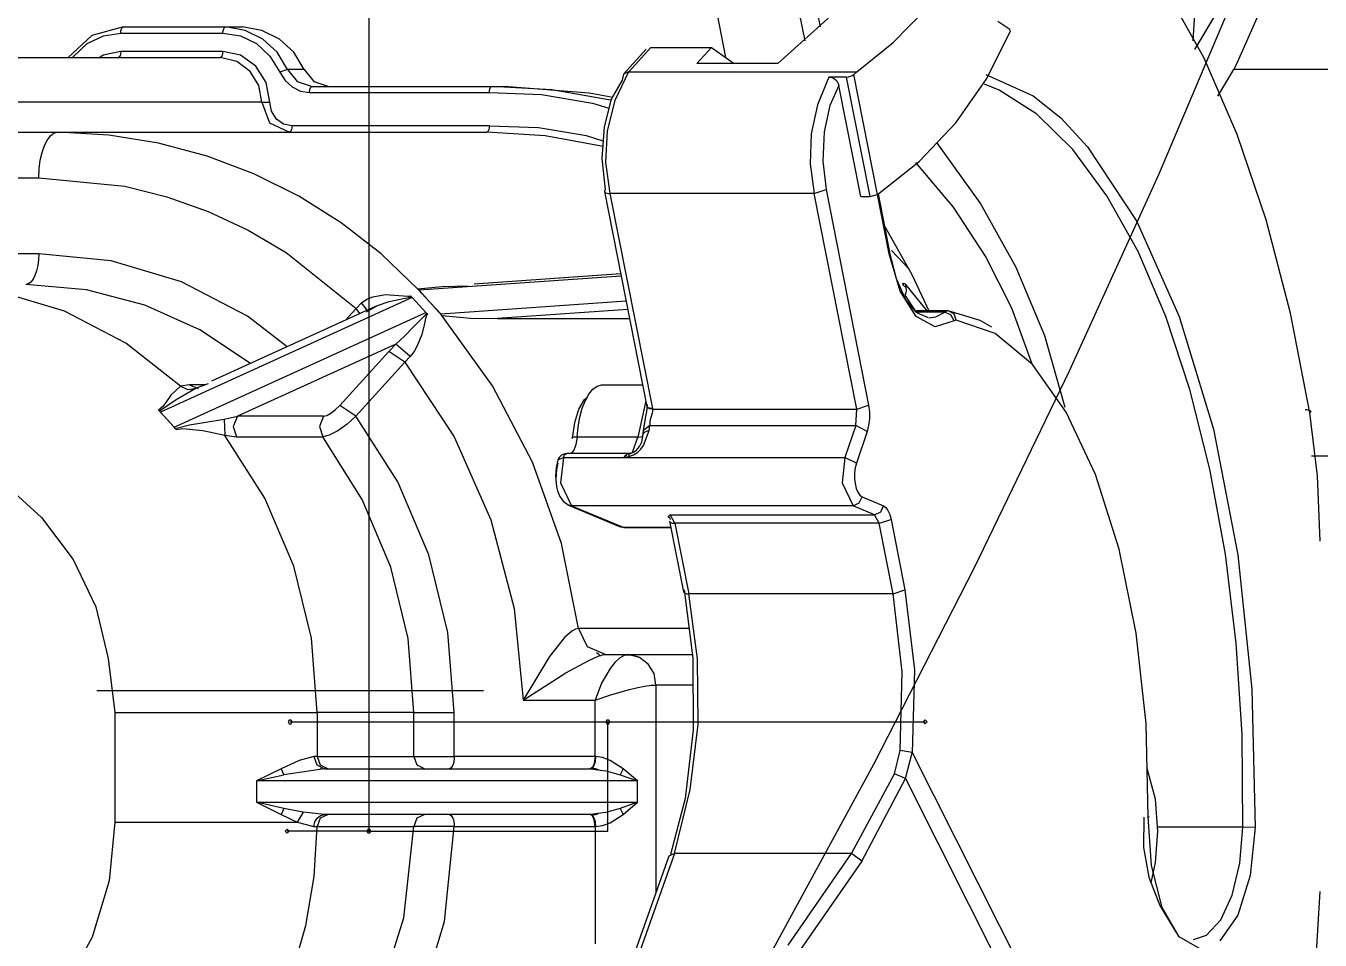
# Model space of a CAD drawing. Extents: x -1 to 1284, y 105 to 936.
# Drawn here: x 211.76 to 254.25, y 346.43 to 376.44 of the extents above; entities that cross this region are included whole.
import ezdxf

# ---------------------------------------------------------------- set-up
doc = ezdxf.new("R2010")
doc.units = 0

msp = doc.modelspace()

# ---------------------------------------------------------------- linework, layer by layer
for p, q in [((223.023, 431.542), (223.023, 350.008)), ((223.023, 431.542), (223.023, 350.008)), ((223.023, 431.542), (223.023, 350.008)), ((223.023, 431.542), (223.023, 350.008)), ((223.023, 431.542), (223.023, 350.008)), ((223.023, 431.542), (223.023, 350.008)), ((223.023, 431.542), (223.023, 350.008)), ((223.023, 431.542), (223.023, 350.008)), ((223.023, 431.542), (223.023, 350.008)), ((223.023, 431.542), (223.023, 350.008)), ((223.023, 431.542), (223.023, 350.008)), ((237.542, 377.886), (237.83357, 376.40777)), ((248.953762, 371.565154), (251.683875, 377.993758)), ((237.341, 375.952), (237.063982, 377.35852)), ((250.43963, 375.38793), (249.22626, 377.55762)), ((250.083, 375.949), (250.18356, 377.510981)), ((240.236707, 375.894491), (241.308448, 376.987956)), ((250.924, 377.008), (250.124695, 375.67318)), ((251.490554, 375.150139), (252.312526, 377.007999)), ((234.452, 376.814), (234.729283, 375.40589)), ((236.444, 375.206), (238.298477, 376.873704)), ((243.675, 376.594), (244.059439, 376.332857)), ((213.931987, 376.13223), (213.14938, 375.408003)), ((213.777667, 375.861549), (214.305801, 376.119689)), ((214.962, 376.408), (213.931987, 376.13223)), ((214.305801, 376.119689), (214.877866, 376.207998)), ((214.878, 376.208), (214.879587, 376.247018)), ((214.878, 376.208), (218.231, 376.208)), ((214.879587, 376.247018), (214.884403, 376.284536)), ((214.884403, 376.284536), (214.892208, 376.319114)), ((214.892208, 376.319114), (214.902712, 376.34942)), ((214.902712, 376.34942), (214.915518, 376.374291)), ((214.915518, 376.374291), (214.930123, 376.392758)), ((214.930123, 376.392758), (214.945971, 376.404136)), ((214.945971, 376.404136), (214.962455, 376.407972)), ((214.962, 376.408), (218.315, 376.408)), ((218.231, 376.208), (218.232587, 376.247018)), ((218.231, 376.208), (218.803065, 376.11969)), ((218.232587, 376.247018), (218.237403, 376.284536)), ((218.237403, 376.284536), (218.245208, 376.319114)), ((218.245208, 376.319114), (218.255712, 376.34942)), ((218.255712, 376.34942), (218.268518, 376.374291)), ((218.268518, 376.374291), (218.283123, 376.392758)), ((218.283123, 376.392758), (218.298971, 376.404136)), ((218.298971, 376.404136), (218.315455, 376.407972)), ((218.315, 376.408), (218.865, 376.408)), ((218.961627, 376.297206), (218.31553, 376.40785)), ((218.803065, 376.11969), (219.331199, 375.86155)), ((219.510627, 376.297206), (218.86453, 376.40785)), ((219.537934, 376.012851), (218.961627, 376.297206)), ((220.086934, 376.012851), (219.510627, 376.297206)), ((243.287943, 374.686829), (244.07585, 376.25069)), ((244.059, 376.333), (244.07514, 376.250979)), ((213.334014, 375.453395), (213.777667, 375.861549)), ((214.878, 375.608), (214.295515, 375.481828)), ((214.878, 375.608), (214.876412, 375.568982)), ((218.231, 375.608), (214.878, 375.608)), ((218.228867, 375.568983), (218.230455, 375.608001)), ((218.813072, 375.481825), (218.230587, 375.607997)), ((219.331199, 375.86155), (219.774852, 375.453396)), ((220.010906, 375.577783), (219.537934, 376.012851)), ((220.559906, 375.577783), (220.086934, 376.012851)), ((232.127, 375.682), (231.382199, 374.860205)), ((232.279, 375.734), (231.551397, 374.930991)), ((232.279, 375.734), (234.273, 375.734)), ((233.794, 375.206), (234.272895, 375.734372)), ((234.273, 375.734), (235.009334, 375.205628)), ((239.04, 374.931), (240.236707, 375.894491)), ((204.073, 375.408), (218.146, 375.408)), ((213.306, 375.408), (213.334014, 375.453395)), ((214.295515, 375.481828), (214.19373, 375.408001)), ((214.810029, 375.411835), (214.793545, 375.407999)), ((214.825877, 375.423212), (214.810029, 375.411835)), ((214.840482, 375.441707), (214.825877, 375.423212)), ((214.853288, 375.466578), (214.840482, 375.441707)), ((214.863792, 375.496886), (214.853288, 375.466578)), ((214.871597, 375.531464), (214.863792, 375.496886)), ((214.876412, 375.568982), (214.871597, 375.531464)), ((218.146, 375.408), (218.162483, 375.411836)), ((218.690182, 375.271224), (218.14681, 375.408)), ((218.162483, 375.411836), (218.178332, 375.423214)), ((218.178332, 375.423214), (218.192937, 375.441708)), ((218.192937, 375.441708), (218.205743, 375.466579)), ((218.205743, 375.466579), (218.216247, 375.496887)), ((218.216247, 375.496887), (218.224052, 375.531465)), ((218.224052, 375.531465), (218.228867, 375.568983)), ((219.12608, 374.950086), (218.690182, 375.271224)), ((219.309094, 375.12204), (218.813072, 375.481825)), ((219.774852, 375.453396), (220.09995, 374.926572)), ((220.347, 375.015), (220.010906, 375.577783)), ((220.896, 375.015), (220.559906, 375.577783)), ((236.444, 375.206), (233.794, 375.206)), ((251.53099, 372.88155), (250.43963, 375.38793)), ((219.412142, 374.490405), (219.12608, 374.950086)), ((219.645024, 374.582047), (219.309094, 375.12204)), ((220.347, 375.015), (220.099959, 374.926428)), ((220.1, 374.927), (220.269619, 374.652135)), ((220.347, 375.015), (220.670625, 374.615858)), ((220.896, 375.015), (220.347, 375.015)), ((220.896, 375.015), (221.219625, 374.615858)), ((231.551, 374.931), (231.100273, 373.995434)), ((231.382, 374.861), (231.332399, 374.659536)), ((231.551, 374.931), (231.382291, 374.860571)), ((231.551, 374.931), (239.04, 374.931)), ((238.127, 374.765), (237.754166, 373.85319)), ((238.701, 374.765), (238.127, 374.765)), ((238.127, 374.765), (238.219533, 374.749734)), ((238.701, 374.765), (238.767101, 374.771324)), ((239.475, 370.841), (238.701888, 374.76477)), ((238.767101, 374.771324), (238.83394, 374.789236)), ((238.83394, 374.789236), (238.893672, 374.815943)), ((238.893672, 374.815943), (238.939397, 374.84759)), ((239.04, 374.931), (238.939458, 374.847127)), ((239.716, 370.91), (238.940243, 374.84726)), ((243.275, 374.85), (244.82906, 374.150437)), ((250.898, 374.142), (251.416847, 375.008509)), ((251.417, 375.008), (251.490554, 375.150139)), ((251.427, 375.027), (294.166, 375.027)), ((219.506, 373.938), (219.412142, 374.490405)), ((219.771, 373.942), (219.645024, 374.582047)), ((220.269619, 374.652135), (220.501089, 374.439185)), ((220.501089, 374.439185), (220.776636, 374.304502)), ((220.670625, 374.615858), (221.159587, 374.457857)), ((221.076587, 374.297018), (221.081403, 374.334536)), ((221.081403, 374.334536), (221.089208, 374.369114)), ((221.089208, 374.369114), (221.099712, 374.39942)), ((221.099712, 374.39942), (221.112518, 374.42429)), ((221.112518, 374.42429), (221.127123, 374.442785)), ((221.127123, 374.442785), (221.142971, 374.454162)), ((221.142971, 374.454162), (221.159455, 374.457998)), ((221.159, 374.458), (227.061, 374.458)), ((221.219625, 374.615858), (221.708587, 374.457857)), ((226.978588, 374.297018), (226.983403, 374.334536)), ((226.983403, 374.334536), (226.991208, 374.369114)), ((226.991208, 374.369114), (227.001712, 374.39942)), ((227.001712, 374.39942), (227.014518, 374.42429)), ((227.014518, 374.42429), (227.029123, 374.442785)), ((227.029123, 374.442785), (227.044971, 374.454162)), ((227.044971, 374.454162), (227.061455, 374.457998)), ((227.061, 374.458), (227.611, 374.458)), ((229.02385, 374.343767), (227.06128, 374.458292)), ((227.611, 374.458), (230.25599, 374.249712)), ((230.96, 374.003), (229.02385, 374.343767)), ((231.333, 374.659), (230.973953, 374.036063)), ((238.453, 374.491), (238.152897, 373.834191)), ((238.219533, 374.749734), (238.307636, 374.70572)), ((238.307636, 374.70572), (238.381685, 374.637799)), ((238.381685, 374.637799), (238.433564, 374.553156)), ((238.433564, 374.553156), (238.452879, 374.491027)), ((239.172, 370.841), (238.452599, 374.49066)), ((242.286978, 373.261111), (243.287943, 374.686829)), ((243.710105, 374.334613), (243.2381, 374.532579)), ((244.949715, 373.54274), (243.710105, 374.334613)), ((219.505, 373.938), (205.432, 373.938)), ((219.506, 373.938), (219.771747, 373.941995)), ((219.506, 373.938), (219.759279, 373.263277)), ((219.830383, 373.6408), (219.771098, 373.941999)), ((220.776636, 374.304502), (221.075104, 374.25843)), ((221.075, 374.258), (221.076587, 374.297018)), ((221.075, 374.258), (226.977, 374.258)), ((226.977, 374.258), (226.978588, 374.297018)), ((226.977, 374.258), (228.6889, 374.1946)), ((228.6889, 374.1946), (230.36369, 373.91197)), ((230.25599, 374.249712), (230.977555, 374.11949)), ((230.36369, 373.91197), (230.899026, 373.744026)), ((230.973953, 374.036063), (230.742983, 373.135425)), ((231.100273, 373.995434), (230.844742, 372.999087)), ((244.82906, 374.150437), (245.739469, 373.427614)), ((219.988466, 373.386684), (219.830383, 373.6408)), ((237.754166, 373.85319), (237.547522, 372.897582)), ((238.152897, 373.834191), (237.96989, 372.969245)), ((246.136185, 372.38137), (244.949715, 373.54274)), ((219.759279, 373.263277), (220.412125, 372.958)), ((220.221889, 373.217375), (219.988466, 373.386684)), ((220.496, 373.158), (220.221889, 373.217375)), ((220.489597, 373.081461), (220.481792, 373.046886)), ((220.494413, 373.118982), (220.489597, 373.081461)), ((220.496, 373.158), (220.494413, 373.118982)), ((226.977, 373.158), (220.496, 373.158)), ((226.970597, 373.081461), (226.962792, 373.046886)), ((226.975413, 373.118982), (226.970597, 373.081461)), ((226.977, 373.158), (226.975413, 373.118982)), ((228.590014, 373.097079), (226.976747, 373.157694)), ((230.168917, 372.832725), (228.590014, 373.097079)), ((230.742983, 373.135425), (230.675255, 372.094205)), ((241.090487, 371.995009), (242.286978, 373.261111)), ((245.739469, 373.427614), (246.6143, 372.472707)), ((206.338, 372.958), (212.819, 372.958)), ((212.370663, 372.518657), (212.466725, 372.705201)), ((212.466725, 372.705201), (212.576323, 372.843816)), ((212.576323, 372.843816), (212.695242, 372.929176)), ((212.695242, 372.929176), (212.818916, 372.957997)), ((212.819, 372.958), (226.892, 372.958)), ((214.485103, 372.858595), (212.8191, 372.95788)), ((216.119953, 372.593544), (214.485103, 372.858595)), ((220.428029, 372.961835), (220.411545, 372.957999)), ((220.443877, 372.973212), (220.428029, 372.961835)), ((220.458482, 372.991707), (220.443877, 372.973212)), ((220.471288, 373.016578), (220.458482, 372.991707)), ((220.481792, 373.046886), (220.471288, 373.016578)), ((228.814982, 372.839748), (226.89205, 372.95837)), ((226.909029, 372.961835), (226.892545, 372.957999)), ((226.924877, 372.973212), (226.909029, 372.961835)), ((226.939482, 372.991707), (226.924877, 372.973212)), ((226.952288, 373.016578), (226.939482, 372.991707)), ((226.962792, 373.046886), (226.952288, 373.016578)), ((230.709, 372.487), (228.814982, 372.839748)), ((230.712, 372.663), (230.168917, 372.832725)), ((230.844742, 372.999087), (230.789028, 371.972004)), ((237.547522, 372.897582), (237.509905, 371.92061)), ((237.96989, 372.969245), (237.927464, 372.007176)), ((252.483764, 370.07655), (251.53099, 372.88155)), ((212.233244, 372.032026), (212.291825, 372.291354)), ((212.291825, 372.291354), (212.370663, 372.518657)), ((217.712117, 372.16776), (216.119953, 372.593544)), ((243.090356, 370.634071), (241.668, 372.616)), ((247.249945, 370.86968), (246.136185, 372.38137)), ((246.6143, 372.472707), (248.23344, 370.027137)), ((212.197171, 371.750634), (212.233244, 372.032026)), ((219.250063, 371.586276), (217.712117, 372.16776)), ((230.675255, 372.094205), (230.781078, 371.070905)), ((230.789028, 371.972004), (230.937752, 370.94423)), ((237.509905, 371.92061), (237.644149, 370.94471)), ((237.927464, 372.007176), (238.031067, 371.071468)), ((239.716, 370.91), (241.090487, 371.995009)), ((242.215778, 370.488313), (240.97797, 371.95897)), ((210.327, 371.458), (212.185, 371.458)), ((212.185, 371.458), (212.197171, 371.750634)), ((212.185, 371.458), (215.00955, 371.179063)), ((220.722257, 370.854125), (219.250063, 371.586276)), ((246.027835, 365.117908), (248.953762, 371.565154)), ((215.00955, 371.179063), (216.392564, 370.837894)), ((230.758, 371.013), (232.14918, 363.95287)), ((230.758, 371.013), (230.762445, 371.000565)), ((230.781, 371.071), (230.758563, 371.012996)), ((230.762445, 371.000565), (230.778849, 370.981356)), ((230.778849, 370.981356), (230.805762, 370.965587)), ((230.805762, 370.965587), (230.842151, 370.953866)), ((230.842151, 370.953866), (230.886616, 370.946643)), ((230.886616, 370.946643), (230.937451, 370.944261)), ((237.644, 370.944), (230.938, 370.944)), ((230.938, 370.944), (232.32918, 363.88387)), ((237.644, 370.944), (238.030799, 371.070786)), ((239.04, 363.865), (237.64485, 370.94445)), ((238.031, 371.071), (239.42615, 363.99182)), ((240.126, 369.015), (239.747646, 370.93455)), ((216.392564, 370.837894), (217.74432, 370.351117)), ((222.117166, 369.97634), (220.722257, 370.854125)), ((239.172, 370.841), (239.475, 370.841)), ((239.475, 370.841), (239.716025, 370.910236)), ((240.103, 368.957), (239.717767, 370.91174)), ((244.274057, 368.509996), (243.090356, 370.634071)), ((248.272615, 369.03261), (247.249945, 370.86968)), ((217.74432, 370.351117), (219.054749, 369.742113)), ((243.269644, 368.888529), (242.215778, 370.488313)), ((219.054749, 369.742113), (220.30237, 369.000487)), ((223.423258, 368.957954), (222.117166, 369.97634)), ((239.959, 369.859), (240.860233, 368.26477)), ((248.23344, 370.027137), (249.62816, 366.901807)), ((253.283482, 367.01554), (252.483764, 370.07655)), ((212.185, 368.958), (210.327, 368.958)), ((212.185, 368.958), (212.176877, 368.76291)), ((214.56718, 368.726305), (212.18482, 368.957643)), ((220.30237, 369.000487), (222.60238, 367.170097)), ((224.629, 367.804), (223.423258, 368.957954)), ((240.468951, 367.737383), (240.102951, 368.956833)), ((240.103, 368.957), (240.125437, 369.015004)), ((240.347664, 368.136867), (240.11935, 369.030739)), ((240.183, 369.069), (240.761908, 368.458607)), ((244.12968, 367.176722), (243.269644, 368.888529)), ((249.187315, 366.90048), (248.272615, 369.03261)), ((212.113772, 368.402432), (212.061212, 368.250895)), ((212.152827, 368.575318), (212.113772, 368.402432)), ((212.176877, 368.76291), (212.152827, 368.575318)), ((216.8763, 368.0394), (214.56718, 368.726305)), ((245.20873, 366.265174), (244.274057, 368.509996)), ((211.844826, 367.977218), (211.762376, 367.95801)), ((213.749973, 367.779892), (211.7629, 367.95791)), ((211.924105, 368.034122), (211.844826, 367.977218)), ((211.997172, 368.126533), (211.924105, 368.034122)), ((212.061212, 368.250895), (211.997172, 368.126533)), ((219.04119, 366.91805), (216.8763, 368.0394)), ((231.306, 368.233), (224.67449, 367.767863)), ((231.293, 368.3), (226.48341, 367.962657)), ((240.651866, 367.453857), (240.347664, 368.136867)), ((240.531, 368.002), (240.586827, 367.990887)), ((240.587, 367.991), (240.549165, 367.94364)), ((240.618319, 367.980484), (240.586457, 367.991279)), ((240.634934, 367.971091), (240.618319, 367.980484)), ((240.652, 367.959), (240.634934, 367.971091)), ((240.64348, 367.957942), (240.641364, 367.948787)), ((240.646867, 367.959794), (240.64348, 367.957942)), ((240.652, 367.959), (240.646867, 367.959794)), ((241.351, 367.087), (240.652236, 367.958272)), ((240.860233, 368.26477), (241.404919, 367.08699)), ((213.033727, 367.075728), (210.86478, 367.72554)), ((215.667121, 367.278939), (213.749973, 367.779892)), ((224.447, 367.528), (216.1854, 363.76245)), ((222.954117, 367.471073), (223.151652, 367.553133)), ((223.151652, 367.553133), (223.572844, 367.626791)), ((223.572844, 367.626791), (224.303368, 367.577277)), ((223.690656, 367.395373), (224.420633, 367.554543)), ((224.303368, 367.577277), (224.374604, 367.575425)), ((224.374604, 367.575425), (224.39413, 367.581192)), ((224.394, 367.581), (224.420723, 367.554277)), ((224.447, 367.527), (224.420465, 367.554085)), ((225.426576, 367.882178), (224.628488, 367.80383)), ((224.629, 367.804), (225.027462, 367.378286)), ((224.675, 367.767), (225.027425, 367.378063)), ((226.287, 367.898), (225.426576, 367.882178)), ((240.993881, 366.904142), (240.468951, 367.737383)), ((240.549, 367.943), (240.654465, 367.861252)), ((240.613, 367.61), (240.956693, 367.086919)), ((240.617, 367.615), (240.613031, 367.610238)), ((240.635897, 367.64427), (240.617217, 367.615414)), ((240.648491, 367.676477), (240.635897, 367.64427)), ((240.641364, 367.948787), (240.644195, 367.922831)), ((240.644195, 367.922831), (240.654249, 367.862165)), ((240.660212, 367.741689), (240.648491, 367.676477)), ((240.655, 367.862), (240.660212, 367.741689)), ((217.475433, 366.468743), (215.667121, 367.278939)), ((223.258, 367.242), (217.85971, 364.78164)), ((222.602, 367.17), (222.251692, 366.783444)), ((222.73, 367.001), (222.602656, 367.169796)), ((222.781, 367.348), (222.602671, 367.1702)), ((222.965, 367.108), (222.780985, 367.347583)), ((222.781, 367.348), (222.954117, 367.471073)), ((222.944, 367.059), (223.309707, 367.264637)), ((223.309707, 367.264637), (223.690656, 367.395373)), ((224.671, 367.28), (224.446634, 367.52765)), ((224.671, 367.28), (224.895102, 367.032615)), ((225.027, 367.379), (225.412762, 366.939263)), ((225.027, 367.379), (225.379425, 366.990063)), ((225.38, 366.99), (231.46726, 367.417037)), ((231.522, 367.138), (227.24872, 366.838227)), ((240.988, 367.046), (240.651866, 367.453857)), ((244.786, 365.37), (244.12968, 367.176722)), ((215.042965, 366.031915), (213.033727, 367.075728)), ((216.634, 363.267), (224.8956, 367.03255)), ((220.336, 365.91), (219.04119, 366.91805)), ((224.92, 367.003), (224.465285, 366.540104)), ((224.886183, 366.836705), (224.852766, 366.671685)), ((224.904651, 366.913527), (224.886183, 366.836705)), ((224.92, 367.003), (224.895103, 367.032676)), ((224.91878, 366.948129), (224.904651, 366.913527)), ((224.929654, 366.962628), (224.91878, 366.948129)), ((224.92, 367.003), (224.944342, 366.973102)), ((224.945, 366.973), (224.929654, 366.962628)), ((225.413, 366.939), (226.358284, 366.854942)), ((227.081234, 364.632524), (225.41355, 366.9394)), ((226.358284, 366.854942), (227.248521, 366.83785)), ((227.249, 366.838), (231.581, 366.838)), ((241.008669, 367.020197), (240.988084, 367.045174)), ((242.023, 367.087), (240.992, 367.087)), ((241.609555, 366.565346), (240.993881, 366.904142)), ((241.925, 367.05), (240.999, 367.05)), ((241.393, 366.861), (241.008669, 367.020197)), ((241.421, 366.861), (241.638194, 366.895457)), ((242.236, 366.765), (241.609555, 366.565346)), ((241.638194, 366.895457), (241.925219, 367.050529)), ((242.023, 367.087), (241.924776, 367.050077)), ((242.132175, 366.964091), (241.924819, 367.050231)), ((242.023713, 367.087794), (242.023, 367.087)), ((242.038, 367.087), (242.023713, 367.087794)), ((242.233946, 366.992784), (242.037893, 367.086688)), ((243.085809, 366.777929), (242.038159, 367.086991)), ((242.236, 366.765), (242.132175, 366.964091)), ((242.304, 366.787), (242.233946, 366.992784)), ((242.304, 366.787), (242.236267, 366.765304)), ((243.584638, 366.34825), (242.303828, 366.786569)), ((243.477, 366.559), (243.085809, 366.777929)), ((249.978947, 364.50848), (249.187315, 366.90048)), ((249.62816, 366.901807), (250.74823, 363.209277)), ((253.918, 363.745), (253.283482, 367.01554)), ((219.136, 365.363), (217.475433, 366.468743)), ((224.206549, 366.270018), (223.90461, 365.998532)), ((224.465285, 366.540104), (224.206549, 366.270018)), ((224.760938, 366.315562), (224.612888, 365.940531)), ((224.852766, 366.671685), (224.760938, 366.315562)), ((244.804858, 365.32817), (243.584638, 366.34825)), ((245.884, 363.921), (245.20873, 366.265174)), ((216.836, 364.617), (215.042965, 366.031915)), ((223.905, 365.998), (218.70489, 363.62787)), ((223.673, 365.756), (223.905039, 365.998093)), ((224.375, 365.589), (223.904828, 365.998606)), ((224.612888, 365.940531), (224.507878, 365.756384)), ((222.066, 363.983), (223.67281, 365.75624)), ((224.205, 365.402), (223.673262, 365.755554)), ((224.205, 365.402), (224.375391, 365.588266)), ((224.507878, 365.756384), (224.375211, 365.588678)), ((222.598, 363.629), (224.20508, 365.40197)), ((224.205, 365.402), (225.81742, 362.95007)), ((242.90793, 358.662826), (246.027835, 365.117908)), ((245.917768, 363.76538), (244.804858, 365.32817)), ((216.836, 364.617), (216.521551, 364.321448)), ((217.131, 364.66), (216.83599, 364.616873)), ((216.836, 364.617), (217.081683, 364.506012)), ((217.131, 364.66), (217.422716, 364.54262)), ((217.662, 364.66), (217.131, 364.66)), ((217.744, 364.689), (217.348448, 364.548506)), ((228.396972, 362.124446), (227.081234, 364.632524)), ((230.377747, 364.516733), (230.518397, 364.618206)), ((230.518397, 364.618206), (230.664349, 364.660468)), ((230.664, 364.661), (232.01, 364.661)), ((216.701204, 364.169819), (216.152321, 363.79491)), ((216.521551, 364.321448), (216.352842, 364.081061)), ((217.192, 364.457), (216.701204, 364.169819)), ((217.081683, 364.506012), (217.347894, 364.548558)), ((217.348, 364.548), (217.191896, 364.456454)), ((217.192, 364.473), (217.231978, 364.498929)), ((217.231978, 364.498929), (217.272013, 364.518482)), ((229.912541, 363.860621), (230.09759, 364.178962)), ((230.028625, 363.896104), (230.129099, 364.150135)), ((230.09759, 364.178962), (230.183315, 364.243674)), ((230.129099, 364.150135), (230.246659, 364.359121)), ((230.246659, 364.359121), (230.377747, 364.516733)), ((232.114, 364.132), (231.85043, 362.94623)), ((250.634454, 361.89608), (249.978947, 364.50848)), ((216.152, 363.795), (216.120515, 363.825692)), ((216.256335, 363.946476), (216.120678, 363.825866)), ((216.121, 363.825), (216.40966, 363.51385)), ((216.185, 363.762), (216.152165, 363.794917)), ((216.185, 363.762), (216.409366, 363.51435)), ((216.352842, 364.081061), (216.256335, 363.946476)), ((221.638447, 363.655056), (221.776779, 363.732045)), ((221.776779, 363.732045), (221.926864, 363.847149)), ((221.926864, 363.847149), (222.065886, 363.982822)), ((222.598, 363.629), (222.066262, 363.982552)), ((229.77917, 363.420765), (229.912541, 363.860621)), ((229.948276, 363.604716), (230.028625, 363.896104)), ((232.098298, 363.570981), (232.144772, 363.780959)), ((232.144772, 363.780959), (232.172225, 363.997663)), ((232.149, 363.955), (232.151117, 363.943358)), ((232.153994, 363.940303), (232.149179, 363.955067)), ((232.157423, 363.926383), (232.151867, 363.943343)), ((232.170398, 363.921094), (232.153994, 363.940303)), ((232.174303, 363.906592), (232.157423, 363.926383)), ((232.197312, 363.905325), (232.170398, 363.921094)), ((232.173, 363.997), (232.172471, 364.010758)), ((232.201492, 363.890003), (232.174303, 363.906592)), ((232.2337, 363.893604), (232.197312, 363.905325)), ((232.237972, 363.87725), (232.201492, 363.890003)), ((232.278166, 363.886381), (232.2337, 363.893604)), ((232.282364, 363.86881), (232.237972, 363.87725)), ((232.320988, 363.727621), (232.27539, 363.589051)), ((232.329, 363.884), (232.278166, 363.886381)), ((232.333, 363.865), (232.282364, 363.86881)), ((232.334323, 363.799923), (232.320988, 363.727621)), ((232.333, 363.865), (232.329296, 363.884315)), ((232.333, 363.865), (239.04, 363.865)), ((232.333, 363.865), (232.334323, 363.799923)), ((239.009, 363.329), (239.039935, 363.865318)), ((239.04, 363.865), (239.426799, 363.991786)), ((239.426, 363.992), (239.453861, 363.77373)), ((239.453861, 363.77373), (239.454654, 363.545728)), ((246.880765, 361.71971), (245.917768, 363.76538)), ((253.765, 363.853), (253.815771, 363.850883)), ((253.815771, 363.850883), (253.860046, 363.844719)), ((253.860046, 363.844719), (253.896122, 363.834717)), ((253.896122, 363.834717), (253.922617, 363.821277)), ((254.166212, 361.67274), (253.917692, 363.74479)), ((253.936481, 363.765899), (253.918622, 363.744812)), ((253.922617, 363.821277), (253.938519, 363.804899)), ((253.943202, 363.786193), (253.936481, 363.765899)), ((253.938519, 363.804899), (253.943202, 363.786193)), ((216.41, 363.514), (216.693104, 363.194384)), ((216.41, 363.514), (216.634102, 363.266615)), ((216.664, 363.23), (217.130119, 363.34875)), ((217.130119, 363.34875), (217.60454, 363.430046)), ((217.60454, 363.430046), (218.270054, 363.530786)), ((218.27, 363.531), (218.70471, 363.628102)), ((218.27, 363.531), (218.2979, 363.003845)), ((218.705, 363.628), (218.572154, 363.294957)), ((218.572154, 363.294957), (218.678647, 362.952575)), ((221.533, 363.628), (218.705, 363.628)), ((221.533, 363.628), (221.400154, 363.294957)), ((221.400154, 363.294957), (221.506647, 362.952575)), ((221.533, 363.628), (221.638447, 363.655056)), ((222.310393, 363.369883), (222.001977, 363.150385)), ((222.598, 363.629), (222.310393, 363.369883)), ((223.976498, 361.47317), (222.597708, 363.62929)), ((229.711, 362.904), (229.77917, 363.420765)), ((229.857, 362.946), (229.890483, 363.284788)), ((229.890483, 363.284788), (229.948276, 363.604716)), ((232.04, 363.166), (232.098298, 363.570981)), ((232.242, 363.329), (232.040134, 363.16581)), ((232.22, 363.158), (232.242225, 363.328656)), ((232.25425, 363.518489), (232.241655, 363.449102)), ((232.241655, 363.449102), (232.242449, 363.328682)), ((232.242, 363.329), (239.009, 363.329)), ((232.27539, 363.589051), (232.25425, 363.518489)), ((239.009, 363.329), (238.652948, 362.27408)), ((239.377, 363.134), (239.008761, 363.329006)), ((239.428151, 363.32651), (239.376589, 363.133891)), ((239.454654, 363.545728), (239.428151, 363.32651)), ((216.664, 363.23), (216.633626, 363.266827)), ((216.693, 363.195), (216.664425, 363.230454)), ((216.693, 363.195), (216.909797, 363.226078)), ((216.909797, 363.226078), (217.572278, 363.162713)), ((217.572278, 363.162713), (218.298439, 363.003995)), ((219.60925, 360.940043), (218.29762, 363.00356)), ((218.298, 363.004), (218.678206, 362.9532)), ((218.678, 362.953), (221.507, 362.953)), ((222.801581, 360.897626), (221.50666, 362.9526)), ((221.719802, 363.00378), (221.507035, 362.952305)), ((222.001977, 363.150385), (221.719802, 363.00378)), ((225.81742, 362.95007), (227.02366, 360.22872)), ((229.68672, 362.927135), (229.68328, 362.919753)), ((229.68328, 362.919753), (229.69135, 362.911763)), ((229.70151, 362.933591), (229.68672, 362.927135)), ((229.69135, 362.911763), (229.710611, 362.903455)), ((229.727095, 362.938883), (229.70151, 362.933591)), ((229.762504, 362.942825), (229.727095, 362.938883)), ((229.806367, 362.945206), (229.762504, 362.942825)), ((229.857, 362.946), (229.806367, 362.945206)), ((229.857, 362.946), (229.84385, 362.820286)), ((231.851, 362.946), (229.857, 362.946)), ((231.661, 362.419), (231.850423, 362.946594)), ((231.851, 362.946), (232.024535, 362.968728)), ((231.978959, 362.794833), (232.021104, 362.977006)), ((232.020206, 363.009239), (232.027747, 363.040259)), ((232.021, 362.977), (232.020206, 363.009239)), ((232.021, 362.977), (232.04005, 363.165383)), ((232.027747, 363.040259), (232.043331, 363.069194)), ((232.036654, 362.668225), (232.220285, 363.157534)), ((232.043331, 363.069194), (232.066508, 363.095255)), ((232.066508, 363.095255), (232.096636, 363.117692)), ((232.096636, 363.117692), (232.132876, 363.135895)), ((232.132876, 363.135895), (232.174228, 363.149362)), ((232.174228, 363.149362), (232.219535, 363.157723)), ((239.377, 363.134), (239.026163, 362.09498)), ((250.74823, 363.209277), (251.553308, 359.082537)), ((229.699671, 362.447671), (229.647905, 362.40564)), ((229.746888, 362.51315), (229.699671, 362.447671)), ((229.787682, 362.599481), (229.746888, 362.51315)), ((229.820435, 362.703232), (229.787682, 362.599481)), ((229.84385, 362.820286), (229.820435, 362.703232)), ((231.659356, 362.425325), (231.708444, 362.448105)), ((231.706814, 362.359975), (231.839354, 362.444999)), ((231.708444, 362.448105), (231.793814, 362.506581)), ((231.793814, 362.506581), (231.90822, 362.641079)), ((231.839354, 362.444999), (231.947251, 362.54707)), ((231.90822, 362.641079), (231.978959, 362.794833)), ((231.947251, 362.54707), (232.036654, 362.668225)), ((229.343361, 359.454995), (228.396972, 362.124446)), ((229.21158, 362.142839), (229.168937, 361.933998)), ((229.201399, 361.939665), (229.238256, 362.094507)), ((229.226, 362.183), (229.21158, 362.142839)), ((229.408, 362.274), (229.223125, 362.183576)), ((229.236484, 362.219362), (229.223678, 362.184574)), ((229.271102, 362.278602), (229.236484, 362.219362)), ((229.350681, 362.353344), (229.271102, 362.278602)), ((229.408, 362.274), (229.316303, 361.445247)), ((229.458509, 362.396775), (229.350681, 362.353344)), ((229.408, 362.274), (229.420038, 362.307255)), ((229.408, 362.274), (231.402, 362.274)), ((229.420038, 362.307255), (229.433903, 362.336291)), ((229.433903, 362.336291), (229.449328, 362.360553)), ((229.449328, 362.360553), (229.465996, 362.379603)), ((229.516, 362.397), (229.458509, 362.396775)), ((229.465996, 362.379603), (229.483618, 362.39307)), ((229.483618, 362.39307), (229.501847, 362.40069)), ((229.501847, 362.40069), (229.516161, 362.402542)), ((231.51, 362.402), (229.516, 362.402)), ((229.647905, 362.40564), (229.641185, 362.402094)), ((231.402, 362.274), (231.442402, 362.337865)), ((231.402, 362.274), (231.560485, 362.304692)), ((231.402, 362.274), (238.653, 362.274)), ((231.511, 362.402), (231.402312, 362.273489)), ((231.442402, 362.337865), (231.490339, 362.382556)), ((231.490339, 362.382556), (231.5452, 362.40576)), ((231.525786, 362.402788), (231.51171, 362.405434)), ((231.546, 362.408), (231.525786, 362.402788)), ((231.5452, 362.40576), (231.608033, 362.409305)), ((231.561486, 362.360266), (231.559899, 362.334258)), ((231.559899, 362.334258), (231.560428, 362.304172)), ((231.561, 362.304), (231.706814, 362.359975)), ((231.564952, 362.381698), (231.561486, 362.360266)), ((231.570297, 362.398128), (231.564952, 362.381698)), ((231.577441, 362.409241), (231.570297, 362.398128)), ((231.586225, 362.414797), (231.577441, 362.409241)), ((231.596464, 362.414715), (231.586225, 362.414797)), ((231.608, 362.409), (231.596464, 362.414715)), ((231.608, 362.409), (231.659356, 362.425325)), ((238.653, 362.274), (238.561303, 361.445246)), ((239.026, 362.095), (238.65243, 362.274207)), ((239.026, 362.095), (238.989146, 361.940158)), ((253.966, 362.327), (294.166, 362.327)), ((229.151, 361.676), (229.186941, 361.309431)), ((229.168937, 361.933998), (229.15166, 361.67676)), ((229.182, 361.633), (229.182217, 361.767855)), ((229.182217, 361.767855), (229.201399, 361.939665)), ((238.969964, 361.768348), (238.969699, 361.590638)), ((238.969699, 361.590638), (238.988326, 361.418487)), ((238.989146, 361.940158), (238.969964, 361.768348)), ((247.656977, 359.26949), (246.880765, 361.71971)), ((251.143014, 359.10639), (250.634454, 361.89608)), ((254.25, 359.528), (254.166212, 361.67274)), ((211.032245, 361.449673), (212.27974, 360.307321)), ((224.992788, 359.08448), (223.976498, 361.47317)), ((229.186941, 361.309431), (229.218045, 361.185297)), ((229.218045, 361.185297), (229.291039, 361.000293)), ((229.316303, 361.445247), (229.673541, 360.69184)), ((238.561303, 361.445246), (238.918543, 360.69184)), ((238.988326, 361.418487), (239.024682, 361.262986)), ((239.024682, 361.262986), (239.076414, 361.134161)), ((220.561477, 358.705383), (219.60925, 360.940043)), ((223.741453, 358.674919), (222.801581, 360.897626)), ((229.291039, 361.000293), (229.398838, 360.840876)), ((229.398838, 360.840876), (229.560009, 360.718655)), ((238.918, 360.692), (239.121814, 360.783155)), ((239.076414, 361.134161), (239.140191, 361.040311)), ((239.121814, 360.783155), (239.211907, 360.987441)), ((239.140191, 361.040311), (239.211899, 360.987487)), ((239.212, 360.987), (239.917378, 360.692784)), ((212.27974, 360.307321), (213.315064, 358.930863)), ((229.560009, 360.718655), (229.639407, 360.700293)), ((229.58, 360.71), (231.27174, 360.004093)), ((229.62138, 360.697662), (229.580502, 360.710574)), ((229.674, 360.692), (229.62138, 360.697662)), ((238.918, 360.691), (229.674, 360.691)), ((229.674, 360.691), (231.36548, 359.985357)), ((232.854822, 360.347187), (232.916967, 360.397442)), ((232.859981, 360.317096), (232.854822, 360.347187)), ((232.905, 360.289), (232.859981, 360.317096)), ((232.917, 360.397), (239.624, 360.397)), ((233.072, 360.116), (232.917185, 360.397093)), ((239.624, 360.397), (238.918622, 360.691216)), ((239.778, 360.116), (239.623185, 360.397093)), ((239.624, 360.397), (239.827815, 360.488156)), ((239.827815, 360.488156), (239.917907, 360.692444)), ((239.917, 360.693), (239.994234, 360.637744)), ((239.994234, 360.637744), (240.064111, 360.539836)), ((240.064111, 360.539836), (240.121965, 360.405894)), ((240.121965, 360.405894), (240.164708, 360.24325)), ((227.02366, 360.22872), (227.787789, 357.31903)), ((231.31238, 359.991662), (231.271502, 360.004574)), ((231.295, 359.996), (231.387869, 359.985152)), ((231.365, 359.986), (231.31238, 359.991662)), ((231.365, 359.986), (232.931, 359.986)), ((231.387, 359.981), (231.36504, 359.985498)), ((231.387, 359.981), (232.933, 359.981)), ((232.892, 360.185), (233.347877, 357.87122)), ((232.892, 360.185), (232.896445, 360.172565)), ((232.896445, 360.172565), (232.912849, 360.153356)), ((232.905, 360.289), (232.91479, 360.243227)), ((232.912849, 360.153356), (232.939762, 360.137587)), ((232.939762, 360.137587), (232.976151, 360.125866)), ((232.976151, 360.125866), (233.020616, 360.118643)), ((233.020616, 360.118643), (233.071451, 360.116261)), ((239.778, 360.116), (233.072, 360.116)), ((233.072, 360.116), (233.527877, 357.80222)), ((239.778, 360.116), (240.164799, 360.242786)), ((240.234, 357.802), (239.778123, 360.11578)), ((240.165, 360.243), (240.620877, 357.92922)), ((229.903, 356.664), (229.343361, 359.454995)), ((225.615336, 356.53665), (224.992788, 359.08448)), ((248.216689, 356.50852), (247.656977, 359.26949)), ((251.496232, 356.18545), (251.143014, 359.10639)), ((251.553308, 359.082537), (252.014402, 354.670217)), ((213.315064, 358.930863), (214.05773, 357.371291)), ((221.13887, 356.345921), (220.561477, 358.705383)), ((224.311263, 356.329902), (223.741453, 358.674919)), ((239.595883, 352.210711), (242.90793, 358.662826)), ((233.348, 357.871), (233.352419, 357.858565)), ((233.352419, 357.858565), (233.368823, 357.839356)), ((233.368823, 357.839356), (233.395733, 357.823587)), ((233.371, 357.929), (233.658824, 355.68389)), ((233.395733, 357.823587), (233.432121, 357.811866)), ((233.432121, 357.811866), (233.476587, 357.804643)), ((233.476587, 357.804643), (233.527424, 357.802261)), ((233.813704, 355.661721), (233.527223, 357.80224)), ((240.234, 357.802), (233.528, 357.802)), ((240.533851, 355.236068), (240.233887, 357.80253)), ((240.234, 357.802), (240.620799, 357.928786)), ((240.621, 357.929), (240.929694, 355.30527)), ((214.05773, 357.371291), (214.465332, 355.67504)), ((227.787789, 357.31903), (228.08703, 354.30769)), ((225.825, 353.908), (225.615336, 356.53665)), ((229.690566, 356.579548), (229.442369, 356.363214)), ((229.804271, 356.642092), (229.690566, 356.579548)), ((229.903, 356.664), (229.804271, 356.642092)), ((229.903, 356.664), (230.190553, 356.067695)), ((233.533, 356.663), (229.903, 356.663)), ((248.53847, 353.5425), (248.216689, 356.50852)), ((221.326, 353.908), (221.13887, 356.345921)), ((224.496, 353.908), (224.311263, 356.329902)), ((229.442369, 356.363214), (228.947088, 355.744272)), ((230.190553, 356.067695), (230.799778, 355.808638)), ((251.688285, 353.18146), (251.496232, 356.18545)), ((214.465332, 355.67504), (214.682077, 353.908011)), ((228.947088, 355.744272), (228.087032, 354.308632)), ((230.217929, 355.606793), (230.551386, 355.750755)), ((230.573785, 355.80884), (230.495503, 355.865987)), ((230.551, 355.751), (230.693258, 355.793926)), ((230.623, 355.758), (230.573785, 355.80884)), ((230.693258, 355.793926), (230.799361, 355.80824)), ((230.799, 355.808), (231.534, 355.808)), ((231.249674, 355.688289), (231.100073, 355.549481)), ((231.399145, 355.778166), (231.249674, 355.688289)), ((231.609891, 355.784135), (231.353838, 355.776674)), ((231.534, 355.808), (231.399145, 355.778166)), ((231.534, 355.808), (233.643, 355.808)), ((231.90159, 355.714269), (231.534692, 355.807997)), ((231.867, 355.738), (231.609891, 355.784135)), ((232.194245, 355.49506), (231.90159, 355.714269)), ((233.658824, 355.68389), (233.669645, 353.3379)), ((233.829212, 353.510625), (233.813704, 355.661721)), ((229.48773, 355.205884), (230.217929, 355.606793)), ((230.942919, 355.354616), (230.662593, 354.8694)), ((231.100073, 355.549481), (230.942919, 355.354616)), ((232.383701, 355.18232), (232.194245, 355.49506)), ((240.467, 352.653), (240.533851, 355.236068)), ((240.929694, 355.30527), (240.862852, 352.58636)), ((228.087, 354.308), (229.48773, 355.205884)), ((230.662593, 354.8694), (230.446921, 354.308002)), ((232.083726, 354.768096), (232.287577, 354.798023)), ((232.287577, 354.798023), (232.440387, 354.807998)), ((232.441, 354.808), (232.383701, 355.18232)), ((232.441, 354.808), (232.441, 347.982)), ((233.663, 354.808), (232.441, 354.808)), ((226.789, 354.617), (214.089, 354.617)), ((230.447, 354.308), (231.00187, 354.495134)), ((231.00187, 354.495134), (231.575367, 354.656871)), ((231.575367, 354.656871), (231.850263, 354.721771)), ((231.850263, 354.721771), (232.083726, 354.768096)), ((252.014402, 354.670217), (252.114901, 350.131237)), ((228.087, 354.308), (230.447, 354.308)), ((230.447, 352.458), (230.447, 354.308)), ((214.682, 353.908), (214.682, 350.308)), ((214.682, 353.908), (221.327, 353.908)), ((220.405781, 353.652284), (220.372708, 353.595)), ((220.405781, 353.652284), (220.372708, 353.595)), ((220.372708, 353.595), (220.405781, 353.537716)), ((220.372708, 353.595), (220.405781, 353.537716)), ((220.471927, 353.652284), (220.405781, 353.652284)), ((220.471927, 353.652284), (220.405781, 353.652284)), ((220.405781, 353.537716), (220.471927, 353.537716)), ((220.405781, 353.537716), (220.471927, 353.537716)), ((220.439, 353.595), (241.286, 353.595)), ((220.439, 353.595), (241.286, 353.595)), ((220.505, 353.595), (220.471927, 353.652284)), ((220.505, 353.595), (220.471927, 353.652284)), ((220.471927, 353.537716), (220.505, 353.595)), ((220.471927, 353.537716), (220.505, 353.595)), ((220.505, 353.595), (220.505, 353.595)), ((220.505, 353.595), (220.505, 353.595)), ((221.327, 353.908), (221.327, 352.458)), ((224.496, 353.908), (221.327, 353.908)), ((224.496, 352.458), (224.496, 353.908)), ((224.496, 353.908), (225.825, 353.908)), ((225.825, 352.458), (225.825, 353.908)), ((230.829781, 353.652284), (230.796708, 353.595)), ((230.829781, 353.652284), (230.796708, 353.595)), ((230.829781, 353.652284), (230.796708, 353.595)), ((230.829781, 353.652284), (230.796708, 353.595)), ((230.829781, 353.652284), (230.796708, 353.595)), ((230.829781, 353.652284), (230.796708, 353.595)), ((230.796708, 353.595), (230.829781, 353.537716)), ((230.796708, 353.595), (230.829781, 353.537716)), ((230.796708, 353.595), (230.829781, 353.537716)), ((230.796708, 353.595), (230.829781, 353.537716)), ((230.796708, 353.595), (230.829781, 353.537716)), ((230.796708, 353.595), (230.829781, 353.537716)), ((230.895927, 353.652284), (230.829781, 353.652284)), ((230.895927, 353.652284), (230.829781, 353.652284)), ((230.895927, 353.652284), (230.829781, 353.652284)), ((230.895927, 353.652284), (230.829781, 353.652284)), ((230.895927, 353.652284), (230.829781, 353.652284)), ((230.895927, 353.652284), (230.829781, 353.652284)), ((230.829781, 353.537716), (230.895927, 353.537716)), ((230.829781, 353.537716), (230.895927, 353.537716)), ((230.829781, 353.537716), (230.895927, 353.537716)), ((230.829781, 353.537716), (230.895927, 353.537716)), ((230.829781, 353.537716), (230.895927, 353.537716)), ((230.829781, 353.537716), (230.895927, 353.537716)), ((230.862, 350.008), (230.862, 353.595)), ((230.862, 350.008), (230.862, 353.595)), ((230.929, 353.595), (230.895927, 353.652284)), ((230.929, 353.595), (230.895927, 353.652284)), ((230.929, 353.595), (230.895927, 353.652284)), ((230.929, 353.595), (230.895927, 353.652284)), ((230.929, 353.595), (230.895927, 353.652284)), ((230.929, 353.595), (230.895927, 353.652284)), ((230.895927, 353.537716), (230.929, 353.595)), ((230.895927, 353.537716), (230.929, 353.595)), ((230.895927, 353.537716), (230.929, 353.595)), ((230.895927, 353.537716), (230.929, 353.595)), ((230.895927, 353.537716), (230.929, 353.595)), ((230.895927, 353.537716), (230.929, 353.595)), ((230.929, 353.595), (230.929, 353.595)), ((230.929, 353.595), (230.929, 353.595)), ((230.929, 353.595), (230.929, 353.595)), ((230.929, 353.595), (230.929, 353.595)), ((230.929, 353.595), (230.929, 353.595)), ((230.929, 353.595), (230.929, 353.595)), ((233.57517, 351.374527), (233.829212, 353.510625)), ((241.285854, 353.660947), (241.219709, 353.595)), ((241.285854, 353.660947), (241.219709, 353.595)), ((241.219709, 353.595), (241.285854, 353.529053)), ((241.219709, 353.595), (241.285854, 353.529053)), ((241.352, 353.595), (241.285854, 353.660947)), ((241.352, 353.595), (241.285854, 353.660947)), ((241.285854, 353.529053), (241.352, 353.595)), ((241.285854, 353.529053), (241.352, 353.595)), ((241.352, 353.595), (241.352, 353.595)), ((241.352, 353.595), (241.352, 353.595)), ((248.61, 350.485), (248.53847, 353.5425)), ((233.669645, 353.3379), (233.402591, 351.07847)), ((251.716, 350.144), (251.688285, 353.18146)), ((220.729302, 352.332474), (220.140679, 352.058001)), ((221.216, 352.458), (220.729302, 352.332474)), ((221.327, 352.458), (221.216, 352.458)), ((221.216, 352.458), (221.310435, 352.185144)), ((221.326, 352.458), (221.424701, 352.183177)), ((221.327, 352.458), (224.496, 352.458)), ((224.496, 352.458), (224.594701, 352.183177)), ((224.496, 352.458), (225.825, 352.458)), ((225.796531, 352.235771), (225.775497, 352.175155)), ((225.812141, 352.304926), (225.796531, 352.235771)), ((225.821746, 352.379964), (225.812141, 352.304926)), ((225.825, 352.458), (225.821746, 352.379964)), ((230.447, 352.458), (225.825, 352.458)), ((230.418504, 352.235771), (230.39747, 352.175155)), ((230.434115, 352.304926), (230.418504, 352.235771)), ((230.422308, 352.175155), (230.457656, 352.304925)), ((230.443746, 352.379964), (230.434115, 352.304926)), ((230.447, 352.458), (230.443746, 352.379964)), ((230.47, 352.458), (230.447, 352.458)), ((230.457656, 352.304925), (230.470065, 352.457999)), ((230.688545, 352.425239), (230.46942, 352.457999)), ((230.941005, 352.326954), (230.688545, 352.425239)), ((231.373, 352.058), (230.941005, 352.326954)), ((240.283, 351.894), (240.46715, 352.652824)), ((240.863, 352.587), (240.467462, 352.653323)), ((240.642, 351.736), (240.862662, 352.58637)), ((240.863, 352.587), (249.12037, 336.1926)), ((220.14, 352.058), (219.336991, 351.657951)), ((219.337, 351.658), (220.231555, 351.858025)), ((220.14, 352.058), (220.231495, 351.857999)), ((221.409, 352.034), (220.23213, 351.858052)), ((221.310435, 352.185144), (221.569671, 352.058001)), ((221.569, 352.058), (221.408398, 352.033923)), ((221.422, 352.053), (221.435838, 352.068214)), ((221.424701, 352.183177), (221.688521, 352.058001)), ((221.435838, 352.068214), (221.443272, 352.084459)), ((221.569, 352.058), (230.307, 352.058)), ((224.594701, 352.183177), (224.858521, 352.058001)), ((225.688946, 352.065695), (225.655966, 352.058022)), ((225.720659, 352.088449), (225.688946, 352.065695)), ((225.749885, 352.125411), (225.720659, 352.088449)), ((225.775497, 352.175155), (225.749885, 352.125411)), ((230.310922, 352.065695), (230.277942, 352.058022)), ((230.307, 352.058), (230.369405, 352.088448)), ((230.307, 352.058), (230.544066, 352.025456)), ((230.342633, 352.088449), (230.310922, 352.065695)), ((230.371859, 352.125411), (230.342633, 352.088449)), ((230.362, 352.086), (230.447545, 352.066844)), ((230.369405, 352.088448), (230.422308, 352.175155)), ((230.39747, 352.175155), (230.371859, 352.125411)), ((230.447545, 352.066844), (230.546996, 352.038282)), ((230.544, 352.026), (230.805371, 351.990117)), ((230.805371, 351.990117), (231.27521, 351.858561)), ((231.373, 352.058), (231.274731, 351.857999)), ((231.275, 351.858), (231.843853, 351.657975)), ((231.844, 351.658), (231.373307, 352.058049)), ((236.09353, 345.772367), (239.595883, 352.210711)), ((238.872, 349.279), (240.28329, 351.89387)), ((240.642, 351.736), (240.282813, 351.894117)), ((248.849592, 351.055495), (248.576293, 352.06937)), ((219.337, 351.658), (219.337, 350.958)), ((231.844, 351.658), (219.337, 351.658)), ((231.844, 350.958), (231.844, 351.658)), ((239.208, 349.023), (240.6423, 351.73603)), ((240.642, 351.736), (248.67765, 335.7816)), ((219.337, 350.958), (231.844, 350.958)), ((219.337, 350.958), (220.140009, 350.557951)), ((220.232, 350.758), (219.337445, 350.958025)), ((231.844, 350.958), (231.275147, 350.757975)), ((231.373, 350.558), (231.843693, 350.958049)), ((233.402591, 351.07847), (232.91969, 349.24095)), ((233.053, 349.279), (233.57517, 351.374527)), ((248.923, 350.008), (248.849592, 351.055495)), ((220.14, 350.558), (220.669695, 350.307969)), ((220.232, 350.758), (220.140505, 350.557999)), ((220.862, 350.633), (220.232292, 350.758148)), ((220.862, 350.633), (220.670553, 350.307999)), ((221.568, 350.558), (220.861563, 350.632877)), ((221.688, 350.558), (221.425569, 350.43442)), ((221.434128, 350.5278), (221.568608, 350.557851)), ((230.307, 350.558), (221.568, 350.558)), ((224.858, 350.558), (224.595569, 350.43442)), ((225.655, 350.558), (225.68798, 350.550327)), ((225.68798, 350.550327), (225.719693, 350.527573)), ((230.310922, 350.550305), (230.277942, 350.557978)), ((230.544, 350.591), (230.306934, 350.558456)), ((230.369339, 350.527551), (230.306935, 350.557999)), ((230.342633, 350.527551), (230.310922, 350.550305)), ((230.447549, 350.549436), (230.362004, 350.53028)), ((230.547, 350.578), (230.447549, 350.549436)), ((230.805161, 350.626444), (230.54379, 350.590561)), ((231.275, 350.758), (230.805161, 350.626444)), ((230.941585, 350.289045), (231.37358, 350.557999)), ((231.275, 350.758), (231.373269, 350.557999)), ((214.682, 350.308), (214.492868, 348.37574)), ((214.682, 350.308), (220.67, 350.308)), ((220.67, 350.308), (221.214512, 350.162215)), ((221.215, 350.162), (221.242961, 350.313797)), ((221.215, 350.162), (221.326, 350.162)), ((221.224414, 348.522986), (221.32566, 350.16243)), ((221.242961, 350.313797), (221.319857, 350.442157)), ((221.319857, 350.442157), (221.434128, 350.5278)), ((221.425569, 350.43442), (221.325497, 350.162155)), ((221.326, 350.162), (224.496, 350.162)), ((224.174924, 347.17017), (224.49583, 350.16251)), ((224.725788, 350.161704), (224.495069, 350.161969)), ((224.595569, 350.43442), (224.495497, 350.162155)), ((225.059361, 350.16091), (224.725788, 350.161704)), ((225.445001, 350.159588), (225.059361, 350.16091)), ((225.824, 350.158), (225.445001, 350.159588)), ((225.501566, 347.04742), (225.824836, 350.15796)), ((225.719693, 350.527573), (225.748919, 350.490611)), ((225.748919, 350.490611), (225.774531, 350.440867)), ((225.774531, 350.440867), (225.795565, 350.380251)), ((225.795565, 350.380251), (225.811175, 350.311096)), ((225.811175, 350.311096), (225.82078, 350.236058)), ((225.82078, 350.236058), (225.824034, 350.158022)), ((225.824, 350.158), (230.447, 350.158)), ((230.371859, 350.490589), (230.342633, 350.527551)), ((230.422243, 350.440844), (230.369339, 350.527551)), ((230.39747, 350.440845), (230.371859, 350.490589)), ((230.418504, 350.380229), (230.39747, 350.440845)), ((230.434115, 350.311075), (230.418504, 350.380229)), ((230.457591, 350.311074), (230.422243, 350.440844)), ((230.443746, 350.236036), (230.434115, 350.311075)), ((230.447, 350.158), (230.443746, 350.236036)), ((230.447, 350.158), (230.47, 350.158)), ((230.447, 350.158), (230.447, 346.308)), ((230.47, 350.158), (230.457591, 350.311074)), ((230.47, 350.158), (230.689109, 350.190761)), ((230.689109, 350.190761), (230.941585, 350.289045)), ((248.465, 350.472), (248.457949, 349.472575)), ((248.629769, 350.482879), (248.610269, 350.48526)), ((248.715206, 348.88504), (248.610468, 350.48521)), ((248.614, 350.476), (248.620191, 350.476529)), ((248.620191, 350.476529), (248.634823, 350.478381)), ((248.638051, 350.480498), (248.629769, 350.482879)), ((248.634823, 350.478381), (248.638051, 350.480498)), ((251.716, 350.144), (248.922, 350.144)), ((251.614575, 348.963102), (251.715595, 350.143692)), ((252.115, 350.131), (251.716437, 350.143806)), ((252.115, 350.131), (251.952972, 348.55779)), ((220.339855, 350.073947), (220.273709, 350.008)), ((220.339855, 350.073947), (220.273709, 350.008)), ((220.339855, 350.073947), (220.273709, 350.008)), ((220.339855, 350.073947), (220.273709, 350.008)), ((220.339855, 350.073947), (220.273709, 350.008)), ((220.339855, 350.073947), (220.273709, 350.008)), ((220.339855, 350.073947), (220.273709, 350.008)), ((220.339855, 350.073947), (220.273709, 350.008)), ((220.339855, 350.073947), (220.273709, 350.008)), ((220.339855, 350.073947), (220.273709, 350.008)), ((220.339855, 350.073947), (220.273709, 350.008)), ((220.339855, 350.073947), (220.273709, 350.008)), ((220.273709, 350.008), (220.339855, 349.942053)), ((220.273709, 350.008), (220.339855, 349.942053)), ((220.273709, 350.008), (220.339855, 349.942053)), ((220.273709, 350.008), (220.339855, 349.942053)), ((220.273709, 350.008), (220.339855, 349.942053)), ((220.273709, 350.008), (220.339855, 349.942053)), ((220.273709, 350.008), (220.339855, 349.942053)), ((220.273709, 350.008), (220.339855, 349.942053)), ((220.273709, 350.008), (220.339855, 349.942053)), ((220.273709, 350.008), (220.339855, 349.942053)), ((220.273709, 350.008), (220.339855, 349.942053)), ((220.273709, 350.008), (220.339855, 349.942053)), ((223.023, 350.008), (220.339, 350.008)), ((223.023, 350.008), (220.339, 350.008)), ((223.023, 350.008), (220.339, 350.008)), ((223.023, 350.008), (220.339, 350.008)), ((223.023, 350.008), (220.339, 350.008)), ((223.023, 350.008), (220.339, 350.008)), ((223.023, 350.008), (220.339, 350.008)), ((223.023, 350.008), (220.339, 350.008)), ((223.023, 350.008), (220.339, 350.008)), ((223.023, 350.008), (220.339, 350.008)), ((223.023, 350.008), (220.339, 350.008)), ((220.406, 350.008), (220.339855, 350.073947)), ((220.406, 350.008), (220.339855, 350.073947)), ((220.406, 350.008), (220.339855, 350.073947)), ((220.406, 350.008), (220.339855, 350.073947)), ((220.406, 350.008), (220.339855, 350.073947)), ((220.406, 350.008), (220.339855, 350.073947)), ((220.406, 350.008), (220.339855, 350.073947)), ((220.406, 350.008), (220.339855, 350.073947)), ((220.406, 350.008), (220.339855, 350.073947)), ((220.406, 350.008), (220.339855, 350.073947)), ((220.406, 350.008), (220.339855, 350.073947)), ((220.406, 350.008), (220.339855, 350.073947)), ((220.339855, 349.942053), (220.406, 350.008)), ((220.339855, 349.942053), (220.406, 350.008)), ((220.339855, 349.942053), (220.406, 350.008)), ((220.339855, 349.942053), (220.406, 350.008)), ((220.339855, 349.942053), (220.406, 350.008)), ((220.339855, 349.942053), (220.406, 350.008)), ((220.339855, 349.942053), (220.406, 350.008)), ((220.339855, 349.942053), (220.406, 350.008)), ((220.339855, 349.942053), (220.406, 350.008)), ((220.339855, 349.942053), (220.406, 350.008)), ((220.339855, 349.942053), (220.406, 350.008)), ((220.339855, 349.942053), (220.406, 350.008)), ((220.406, 350.008), (220.406, 350.008)), ((220.406, 350.008), (220.406, 350.008)), ((220.406, 350.008), (220.406, 350.008)), ((220.406, 350.008), (220.406, 350.008)), ((220.406, 350.008), (220.406, 350.008)), ((220.406, 350.008), (220.406, 350.008)), ((220.406, 350.008), (220.406, 350.008)), ((220.406, 350.008), (220.406, 350.008)), ((220.406, 350.008), (220.406, 350.008)), ((220.406, 350.008), (220.406, 350.008)), ((220.406, 350.008), (220.406, 350.008)), ((220.406, 350.008), (220.406, 350.008)), ((222.989781, 350.065284), (222.956708, 350.008)), ((222.989781, 350.065284), (222.956708, 350.008)), ((222.989781, 350.065284), (222.956708, 350.008)), ((222.989781, 350.065284), (222.956708, 350.008)), ((222.989781, 350.065284), (222.956708, 350.008)), ((222.989781, 350.065284), (222.956708, 350.008)), ((222.989781, 350.065284), (222.956708, 350.008)), ((222.989781, 350.065284), (222.956708, 350.008)), ((222.989781, 350.065284), (222.956708, 350.008)), ((222.989781, 350.065284), (222.956708, 350.008)), ((222.989781, 350.065284), (222.956708, 350.008)), ((222.956708, 350.008), (222.989781, 349.950716)), ((222.956708, 350.008), (222.989781, 349.950716)), ((222.956708, 350.008), (222.989781, 349.950716)), ((222.956708, 350.008), (222.989781, 349.950716)), ((222.956708, 350.008), (222.989781, 349.950716)), ((222.956708, 350.008), (222.989781, 349.950716)), ((222.956708, 350.008), (222.989781, 349.950716)), ((222.956708, 350.008), (222.989781, 349.950716)), ((222.956708, 350.008), (222.989781, 349.950716)), ((222.956708, 350.008), (222.989781, 349.950716)), ((222.956708, 350.008), (222.989781, 349.950716)), ((223.055927, 350.065284), (222.989781, 350.065284)), ((223.055927, 350.065284), (222.989781, 350.065284)), ((223.055927, 350.065284), (222.989781, 350.065284)), ((223.055927, 350.065284), (222.989781, 350.065284)), ((223.055927, 350.065284), (222.989781, 350.065284)), ((223.055927, 350.065284), (222.989781, 350.065284)), ((223.055927, 350.065284), (222.989781, 350.065284)), ((223.055927, 350.065284), (222.989781, 350.065284)), ((223.055927, 350.065284), (222.989781, 350.065284)), ((223.055927, 350.065284), (222.989781, 350.065284)), ((223.055927, 350.065284), (222.989781, 350.065284)), ((222.989781, 349.950716), (223.055927, 349.950716)), ((222.989781, 349.950716), (223.055927, 349.950716)), ((222.989781, 349.950716), (223.055927, 349.950716)), ((222.989781, 349.950716), (223.055927, 349.950716)), ((222.989781, 349.950716), (223.055927, 349.950716)), ((222.989781, 349.950716), (223.055927, 349.950716)), ((222.989781, 349.950716), (223.055927, 349.950716)), ((222.989781, 349.950716), (223.055927, 349.950716)), ((222.989781, 349.950716), (223.055927, 349.950716)), ((222.989781, 349.950716), (223.055927, 349.950716)), ((222.989781, 349.950716), (223.055927, 349.950716)), ((223.023, 350.008), (230.862, 350.008)), ((223.023, 350.008), (230.862, 350.008)), ((223.089, 350.008), (223.055927, 350.065284)), ((223.089, 350.008), (223.055927, 350.065284)), ((223.089, 350.008), (223.055927, 350.065284)), ((223.089, 350.008), (223.055927, 350.065284)), ((223.089, 350.008), (223.055927, 350.065284)), ((223.089, 350.008), (223.055927, 350.065284)), ((223.089, 350.008), (223.055927, 350.065284)), ((223.089, 350.008), (223.055927, 350.065284)), ((223.089, 350.008), (223.055927, 350.065284)), ((223.089, 350.008), (223.055927, 350.065284)), ((223.089, 350.008), (223.055927, 350.065284)), ((223.055927, 349.950716), (223.089, 350.008)), ((223.055927, 349.950716), (223.089, 350.008)), ((223.055927, 349.950716), (223.089, 350.008)), ((223.055927, 349.950716), (223.089, 350.008)), ((223.055927, 349.950716), (223.089, 350.008)), ((223.055927, 349.950716), (223.089, 350.008)), ((223.055927, 349.950716), (223.089, 350.008)), ((223.055927, 349.950716), (223.089, 350.008)), ((223.055927, 349.950716), (223.089, 350.008)), ((223.055927, 349.950716), (223.089, 350.008)), ((223.055927, 349.950716), (223.089, 350.008)), ((223.089, 350.008), (223.089, 350.008)), ((223.089, 350.008), (223.089, 350.008)), ((223.089, 350.008), (223.089, 350.008)), ((223.089, 350.008), (223.089, 350.008)), ((223.089, 350.008), (223.089, 350.008)), ((223.089, 350.008), (223.089, 350.008)), ((223.089, 350.008), (223.089, 350.008)), ((223.089, 350.008), (223.089, 350.008)), ((223.089, 350.008), (223.089, 350.008)), ((223.089, 350.008), (223.089, 350.008)), ((223.089, 350.008), (223.089, 350.008)), ((248.846571, 348.982324), (248.92303, 350.008384)), ((233.053, 349.279), (231.87031, 345.94393)), ((233.053, 349.279), (232.867374, 349.186433)), ((238.872, 349.279), (233.053, 349.279)), ((236.784, 346.27), (238.87182, 349.2791)), ((239.208, 349.023), (238.87198, 349.27918)), ((248.457949, 349.472575), (248.633319, 348.497102)), ((232.868, 349.187), (231.68558, 345.85193)), ((239.208, 349.023), (237.12018, 346.0139)), ((248.7, 348.309), (248.846571, 348.982324)), ((249.070769, 347.50152), (248.715206, 348.88504)), ((251.364319, 347.914162), (251.614575, 348.963102)), ((220.948109, 346.908629), (221.224414, 348.522986)), ((248.633319, 348.497102), (248.984295, 347.570216)), ((251.952972, 348.55779), (251.548845, 347.25105)), ((214.492868, 348.37574), (213.934193, 346.53259)), ((254.087143, 345.31784), (254.250915, 348.03218)), ((248.984295, 347.570216), (249.50406, 346.71655)), ((250.989323, 347.099545), (251.364319, 347.914162)), ((223.273, 344.299), (224.174924, 347.17017)), ((249.62302, 346.545275), (249.070769, 347.50152)), ((251.548845, 347.25105), (250.964146, 346.409721)), ((220.499914, 345.333315), (220.948109, 346.908629)), ((224.602, 344.078), (225.501566, 347.04742)), ((250.526295, 346.598996), (250.989323, 347.099545)), ((213.934193, 346.53259), (213.031743, 344.86356)), ((250.287885, 346.161886), (249.62302, 346.545275)), ((250.09, 346.458), (250.526295, 346.598996))]:
    msp.add_line(p, q)

doc.saveas('drawing.dxf')
